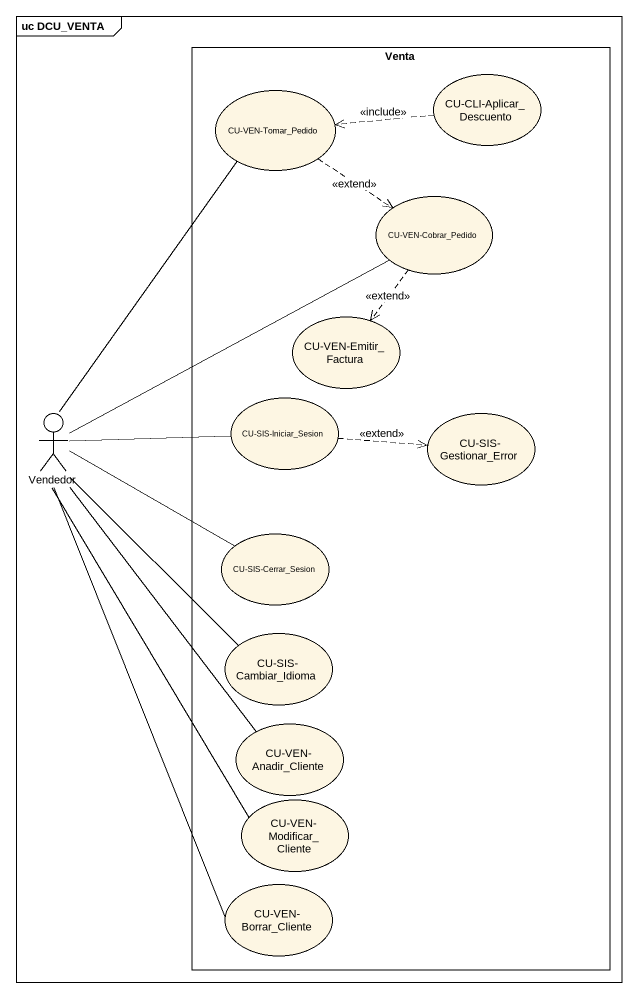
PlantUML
@startuml
mainframe uc DCU_VENTA
rectangle Venta {
  usecase "CU-CLI-Aplicar_Descuento" as CU_CLI_Aplicar_Descuento
  usecase "CU-VEN-Tomar_Pedido" as CU_VEN_Tomar_Pedido
  usecase "CU-VEN-Cobrar_Pedido" as CU_VEN_Cobrar_Pedido
  usecase "CU-VEN-Emitir_Factura" as CU_VEN_Emitir_Factura
  usecase "CU-SIS-Iniciar_Sesion" as CU_SIS_Iniciar_Sesion
  usecase "CU-SIS-Gestionar_Error" as CU_SIS_Gestionar_Error
  usecase "CU-SIS-Cerrar_Sesion" as CU_SIS_Cerrar_Sesion
  usecase "CU-SIS-Cambiar_Idioma" as CU_SIS_Cambiar_Idioma
  usecase "CU-VEN-Anadir_Cliente" as CU_VEN_Anadir_Cliente
  usecase "CU-VEN-Modificar_Cliente" as CU_VEN_Modificar_Cliente
  usecase "CU-VEN-Borrar_Cliente" as CU_VEN_Borrar_Cliente
}
actor Vendedor
CU_CLI_Aplicar_Descuento .left.> CU_VEN_Tomar_Pedido : <<include>>
CU_VEN_Tomar_Pedido ..> CU_VEN_Cobrar_Pedido : <<extend>>
CU_VEN_Cobrar_Pedido ..> CU_VEN_Emitir_Factura : <<extend>>
CU_SIS_Iniciar_Sesion .right.> CU_SIS_Gestionar_Error : <<extend>>
Vendedor -up- CU_VEN_Tomar_Pedido
Vendedor -right- CU_VEN_Cobrar_Pedido
Vendedor -right- CU_SIS_Iniciar_Sesion
Vendedor -right- CU_SIS_Cerrar_Sesion
Vendedor -- CU_SIS_Cambiar_Idioma
Vendedor -- CU_VEN_Anadir_Cliente
Vendedor -- CU_VEN_Modificar_Cliente
Vendedor -- CU_VEN_Borrar_Cliente
@enduml
